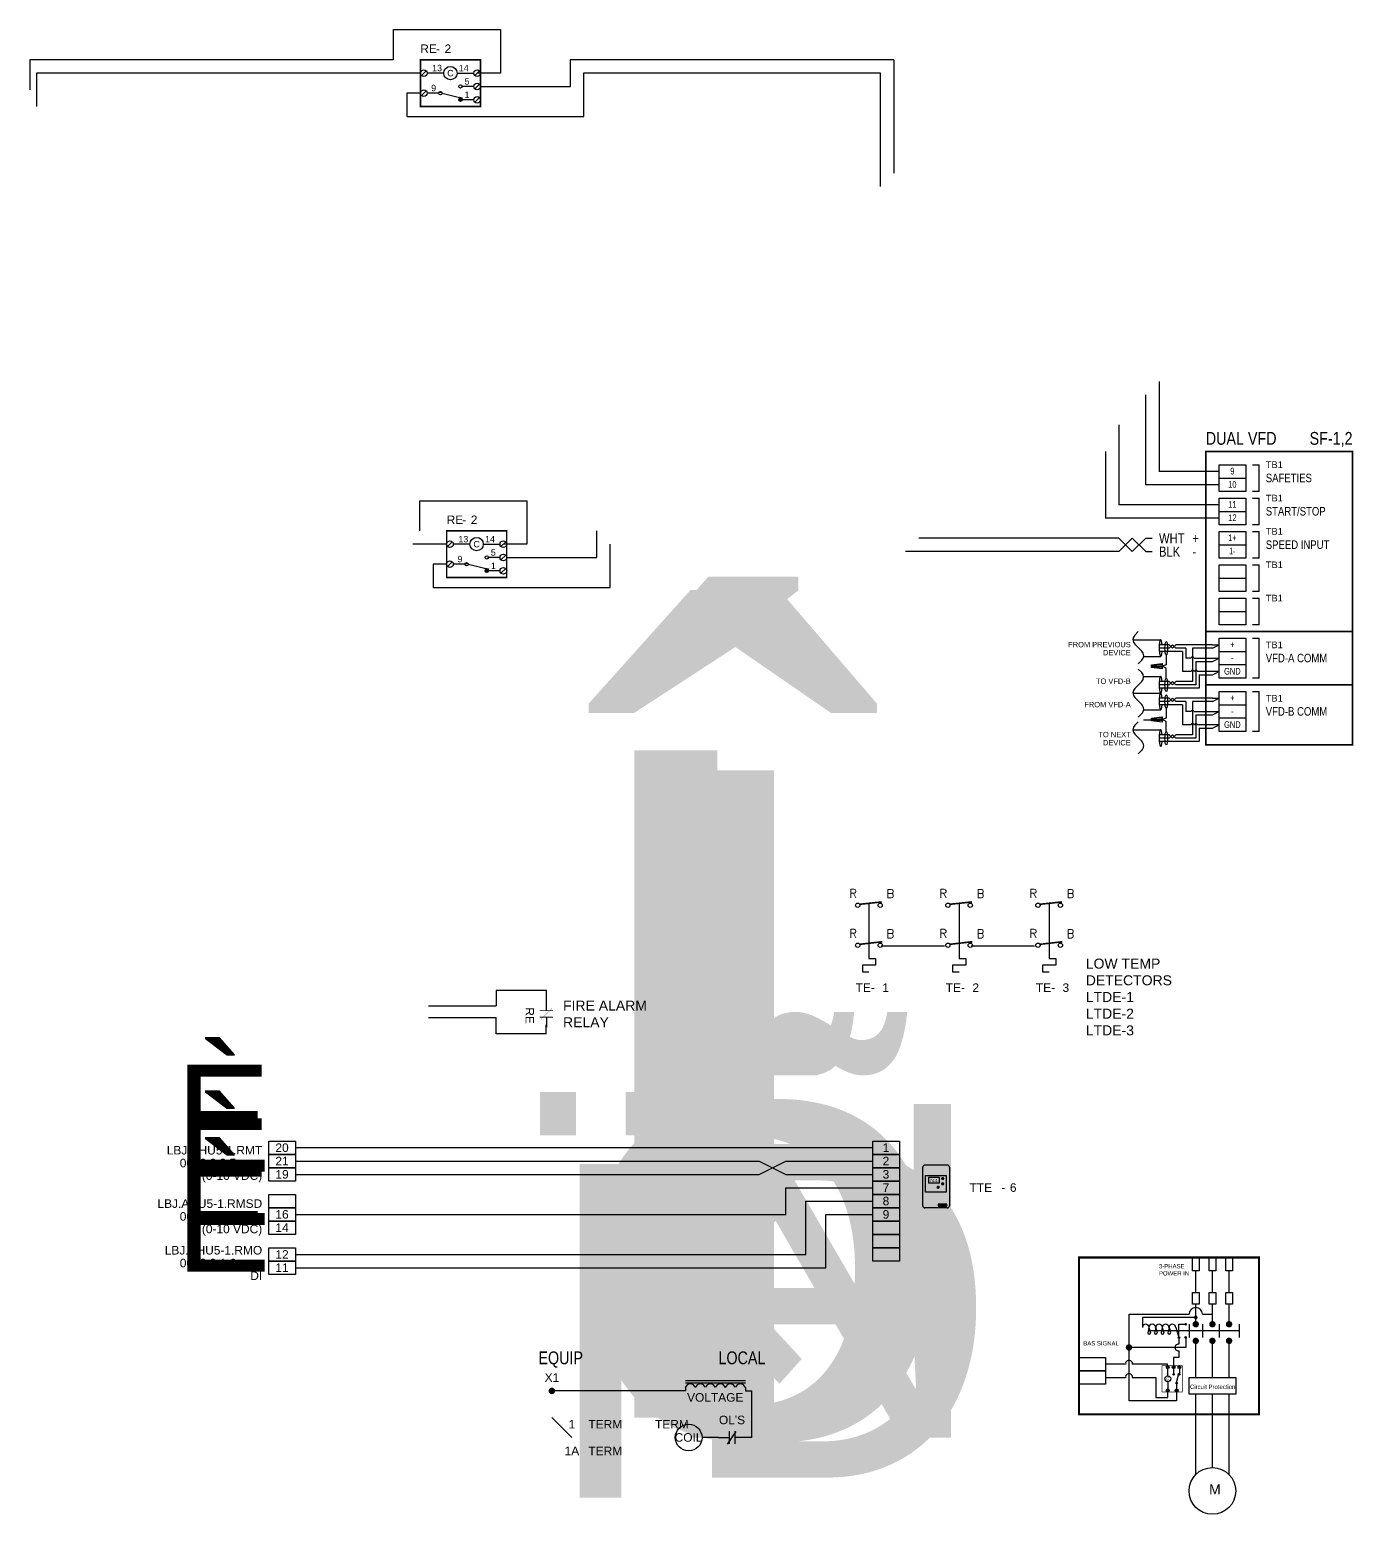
# Model space of a CAD drawing. Header units: inches. Extents: x 2 to 34.6, y 1.2 to 19.3.
# Drawn here: x 2.05 to 14.45, y 4.62 to 18.53 of the extents above; entities that cross this region are included whole.
import ezdxf
from ezdxf.enums import TextEntityAlignment as Align

# ---------------------------------------------------------------- set-up
doc = ezdxf.new("R2010")
doc.units = ezdxf.units.IN
doc.header["$LTSCALE"] = 0.25
doc.header["$MEASUREMENT"] = 0
doc.linetypes.add('DASHED', pattern=[0.75, 0.5, -0.25])
for name, color, linetype in [('DUCT', 7, 'Continuous'), ('ELECTRIC', 1, 'Continuous'), ('MECHSYS', 7, 'Continuous'), ('WIRE', 1, 'Continuous')]:
    doc.layers.add(name, color=color, linetype=linetype)
doc.styles.add('NEWTXT', font='newtxt')
doc.styles.add('SIMPLEX', font='SIMPLEX')
doc.styles.get("Standard").update_dxf_attribs({"font": 'arial.ttf'})
doc.styles.add('STARTER', font='rjstxt')

# ---------------------------------------------------------------- blocks, each defined once
blk = doc.blocks.new('_SYSPTAI')
at = {"color": 1, "linetype": 'Continuous'}
for p, q in [((-0.25, 0.375), (0, 0.375)), ((-0.25, 0.25), (-0.25, 0.375)), ((0, 0.375), (0, 0.25)), ((-0.25, 0.25), (0, 0.25)), ((0, 0.25), (-0.25, 0.25)), ((-0.25, 0.125), (-0.25, 0.25)), ((0, 0.25), (0, 0.125)), ((-0.25, 0.125), (0, 0.125)), ((0, 0.125), (-0.25, 0.125)), ((-0.25, 0), (-0.25, 0.125)), ((0, 0), (-0.25, 0)), ((0, 0.125), (0, 0))]:
    blk.add_line(p, q, dxfattribs=at)
at = {"color": 7, "linetype": 'Continuous', "style": 'NEWTXT', "flags": 8}
blk.add_attdef('%%200', (-1.125, 0.09), '', height=1, dxfattribs=at)
at = {"color": 4, "linetype": 'Continuous', "flags": 8}
blk.add_attdef('PTNAME', text='', height=0.08, dxfattribs=at).set_placement((-0.313, 0.25), align=Align.RIGHT)
at = {"color": 1, "linetype": 'Continuous'}
for tag, p in [('TERM1', (-0.126, 0.313)), ('TERM2', (-0.126, 0.188)), ('TERM3', (-0.126, 0.063))]:
    blk.add_attdef(tag, text='', height=0.08, dxfattribs=at).set_placement(p, align=Align.MIDDLE)
at = {"color": 7, "linetype": 'Continuous', "flags": 8}
for tag, p in [('T', (-1.085, 0.13)), ('CC', (-0.965, 0.13)), ('L', (-0.765, 0.13)), ('SS', (-0.655, 0.13)), ('PP', (-0.445, 0.13))]:
    blk.add_attdef(tag, p, '', height=0.08, dxfattribs=at)
blk.add_attdef('POINFUNC', text='', height=0.08, dxfattribs=at).set_placement((-0.312, 0.011), align=Align.RIGHT)
blk = doc.blocks.new('_SYSPTDI')
at = {"color": 1, "linetype": 'Continuous'}
for p, q in [((-0.25, 0.25), (0, 0.25)), ((-0.25, 0.125), (-0.25, 0.25)), ((0, 0.25), (0, 0.125)), ((-0.25, 0.125), (0, 0.125)), ((0, 0.125), (-0.25, 0.125)), ((-0.25, 0), (-0.25, 0.125)), ((0, 0), (-0.25, 0)), ((0, 0.125), (0, 0))]:
    blk.add_line(p, q, dxfattribs=at)
at = {"color": 7, "linetype": 'Continuous', "style": 'NEWTXT', "flags": 8}
blk.add_attdef('%%200', (-1.125, 0.028), '', height=1, dxfattribs=at)
at = {"color": 7, "linetype": 'Continuous', "flags": 8}
for tag, p in [('T', (-1.085, 0.068)), ('CC', (-0.965, 0.068)), ('L', (-0.765, 0.068)), ('SS', (-0.655, 0.068)), ('PP', (-0.445, 0.068))]:
    blk.add_attdef(tag, p, '', height=0.08, dxfattribs=at)
at = {"color": 4, "linetype": 'Continuous', "flags": 8}
blk.add_attdef('PTNAME', text='', height=0.08, dxfattribs=at).set_placement((-0.313, 0.188), align=Align.RIGHT)
at = {"color": 1, "linetype": 'Continuous'}
for tag, p in [('TERM1', (-0.126, 0.188)), ('TERM2', (-0.126, 0.063))]:
    blk.add_attdef(tag, text='', height=0.08, dxfattribs=at).set_placement(p, align=Align.MIDDLE)
at = {"color": 7, "linetype": 'Continuous', "flags": 8}
blk.add_attdef('POINFUNC', text='', height=0.08, dxfattribs=at).set_placement((-0.312, -0.051), align=Align.RIGHT)
blk = doc.blocks.new('PWR_TERM')
at = {"color": 1, "linetype": 'Continuous'}
for p, q in [((-0.25, 0.063), (0, 0.063)), ((-0.25, -0.062), (-0.25, 0.063)), ((0, 0.063), (0, -0.062)), ((0, -0.062), (-0.25, -0.062))]:
    blk.add_line(p, q, dxfattribs=at)
blk.add_attdef('TERM1', text='', height=0.08, dxfattribs=at).set_placement((-0.126, 0.001), align=Align.MIDDLE)
blk = doc.blocks.new('Base')
at = {"layer": 'MECHSYS'}
for p, q in [((0, 0.02), (0, 0.38)), ((0.23, 0.4), (0.02, 0.4)), ((0.25, 0.38), (0.25, 0.02)), ((0.23, 0), (0.02, 0))]:
    blk.add_line(p, q, dxfattribs=at)
for points in [[(0.027, 0.304), (0.219, 0.304), (0.219, 0.148), (0.027, 0.148)], [(0.056, 0.289), (0.154, 0.289), (0.154, 0.231), (0.056, 0.231)]]:
    blk.add_lwpolyline(points, close=True, dxfattribs=at)
at = {"layer": 'MECHSYS', "const_width": 0.015}
for points in [[(0.179, 0.275, 1), (0.194, 0.275, 1)], [(0.136, 0.193, 1), (0.151, 0.193, 1)], [(0.179, 0.225, 1), (0.194, 0.225, 1)]]:
    blk.add_lwpolyline(points, format="xyb", close=True, dxfattribs=at)
at = {"layer": 'MECHSYS'}
for centre, start, end in [((0.02, 0.38), 90, 180), ((0.23, 0.38), 0, 90), ((0.02, 0.02), 180, 270), ((0.23, 0.02), 270, 360)]:
    blk.add_arc(centre, 0.02, start, end, dxfattribs=at)
blk.add_text('74.4', height=0.0264, dxfattribs=at).set_placement((0.065, 0.243))
blk = doc.blocks.new('QFA_Room_Sensor_Full_Siemens')
at = {"layer": 'MECHSYS'}
h = blk.add_hatch(color=134, dxfattribs=at)
h.paths.add_polyline_path([(0.225, 0.017), (0.225, 0.036), (0.143, 0.036), (0.143, 0.017)])
h.paths.add_polyline_path([(0.189, 0.022), (0.197, 0.022), (0.197, 0.024), (0.192, 0.024), (0.192, 0.026), (0.196, 0.026), (0.196, 0.028), (0.192, 0.028), (0.192, 0.03), (0.197, 0.03), (0.197, 0.032), (0.189, 0.032)], flags=16)
h.paths.add_polyline_path([(0.164, 0.022), (0.172, 0.022), (0.172, 0.024), (0.167, 0.024), (0.167, 0.026), (0.171, 0.026), (0.171, 0.028), (0.167, 0.028), (0.167, 0.03), (0.172, 0.03), (0.172, 0.032), (0.164, 0.032)], flags=16)
h.paths.add_polyline_path([(0.205, 0.022), (0.201, 0.028), (0.201, 0.022), (0.199, 0.022), (0.199, 0.032), (0.202, 0.032), (0.206, 0.025), (0.206, 0.032), (0.208, 0.032), (0.208, 0.022)], flags=16)
h.paths.add_polyline_path([(0.184, 0.022), (0.184, 0.029), (0.18, 0.021), (0.179, 0.021), (0.176, 0.029), (0.176, 0.022), (0.174, 0.022), (0.174, 0.032), (0.177, 0.032), (0.18, 0.026), (0.183, 0.032), (0.187, 0.032), (0.187, 0.022)], flags=16)
h.paths.add_polyline_path([(0.158, 0.022), (0.161, 0.022), (0.161, 0.032), (0.158, 0.032)], flags=16)
h.paths.add_polyline_path([(0.215, 0.03), (0.214, 0.03), (0.213, 0.03), (0.213, 0.03), (0.213, 0.03), (0.213, 0.029), (0.214, 0.029), (0.216, 0.028), (0.216, 0.027), (0.217, 0.027), (0.217, 0.026), (0.218, 0.026), (0.218, 0.025), (0.218, 0.024), (0.217, 0.023), (0.217, 0.022), (0.216, 0.022), (0.215, 0.022), (0.214, 0.021), (0.213, 0.021), (0.212, 0.021), (0.212, 0.021), (0.211, 0.022), (0.21, 0.022), (0.21, 0.024), (0.211, 0.024), (0.212, 0.023), (0.213, 0.023), (0.213, 0.023), (0.214, 0.023), (0.214, 0.024), (0.215, 0.024), (0.214, 0.025), (0.214, 0.025), (0.212, 0.026), (0.211, 0.027), (0.21, 0.027), (0.21, 0.027), (0.21, 0.028), (0.21, 0.029), (0.21, 0.03), (0.21, 0.031), (0.211, 0.031), (0.212, 0.032), (0.212, 0.032), (0.214, 0.032), (0.214, 0.032), (0.215, 0.032), (0.215, 0.032), (0.216, 0.032), (0.217, 0.032), (0.217, 0.03), (0.216, 0.03)], flags=16)
h.paths.add_polyline_path([(0.154, 0.032), (0.155, 0.032), (0.156, 0.032), (0.156, 0.03), (0.155, 0.03), (0.154, 0.03), (0.153, 0.03), (0.152, 0.03), (0.152, 0.03), (0.151, 0.03), (0.152, 0.029), (0.153, 0.029), (0.154, 0.028), (0.155, 0.027), (0.156, 0.026), (0.157, 0.026), (0.157, 0.025), (0.157, 0.025), (0.157, 0.024), (0.156, 0.023), (0.156, 0.022), (0.155, 0.022), (0.154, 0.022), (0.153, 0.021), (0.152, 0.021), (0.151, 0.021), (0.15, 0.021), (0.15, 0.022), (0.149, 0.022), (0.149, 0.024), (0.15, 0.024), (0.151, 0.023), (0.152, 0.023), (0.152, 0.023), (0.153, 0.023), (0.154, 0.024), (0.154, 0.024), (0.153, 0.025), (0.153, 0.025), (0.151, 0.026), (0.15, 0.027), (0.149, 0.027), (0.149, 0.027), (0.149, 0.028), (0.149, 0.029), (0.149, 0.03), (0.149, 0.031), (0.15, 0.031), (0.15, 0.032), (0.151, 0.032), (0.152, 0.032), (0.153, 0.032), (0.154, 0.032)], flags=16)
at = {"color": 134}
for p, q in [((0.161, 0.032), (0.161, 0.032)), ((0.197, 0.024), (0.197, 0.024)), ((0.206, 0.025), (0.206, 0.025))]:
    blk.add_line(p, q, dxfattribs=at)
for points in [[(0.154, 0.032), (0.155, 0.032), (0.156, 0.032), (0.156, 0.03), (0.155, 0.03), (0.154, 0.03), (0.153, 0.03), (0.152, 0.03), (0.152, 0.03), (0.151, 0.03), (0.152, 0.029), (0.153, 0.029), (0.154, 0.028), (0.155, 0.027), (0.156, 0.026), (0.157, 0.026), (0.157, 0.025), (0.157, 0.025), (0.157, 0.024), (0.156, 0.023), (0.156, 0.022), (0.155, 0.022), (0.154, 0.022), (0.153, 0.021), (0.152, 0.021), (0.151, 0.021), (0.15, 0.021), (0.15, 0.022), (0.149, 0.022), (0.149, 0.024), (0.15, 0.024), (0.151, 0.023), (0.152, 0.023), (0.152, 0.023), (0.153, 0.023), (0.154, 0.024), (0.154, 0.024), (0.153, 0.025), (0.153, 0.025), (0.151, 0.026), (0.15, 0.027), (0.149, 0.027), (0.149, 0.027), (0.149, 0.028), (0.149, 0.029), (0.149, 0.03), (0.149, 0.031), (0.15, 0.031), (0.15, 0.032), (0.151, 0.032), (0.152, 0.032), (0.153, 0.032), (0.154, 0.032)], [(0.158, 0.022), (0.161, 0.022), (0.161, 0.032), (0.158, 0.032)], [(0.184, 0.022), (0.184, 0.029), (0.18, 0.021), (0.179, 0.021), (0.176, 0.029), (0.176, 0.022), (0.174, 0.022), (0.174, 0.032), (0.177, 0.032), (0.18, 0.026), (0.18, 0.026), (0.183, 0.032), (0.187, 0.032), (0.187, 0.022)], [(0.205, 0.022), (0.201, 0.028), (0.201, 0.022), (0.199, 0.022), (0.199, 0.032), (0.202, 0.032), (0.206, 0.025), (0.206, 0.032), (0.208, 0.032), (0.208, 0.022)], [(0.215, 0.03), (0.214, 0.03), (0.213, 0.03), (0.213, 0.03), (0.213, 0.03), (0.213, 0.029), (0.214, 0.029), (0.216, 0.028), (0.216, 0.027), (0.217, 0.027), (0.217, 0.026), (0.218, 0.026), (0.218, 0.025), (0.218, 0.024), (0.217, 0.023), (0.217, 0.022), (0.216, 0.022), (0.215, 0.022), (0.214, 0.021), (0.213, 0.021), (0.212, 0.021), (0.212, 0.021), (0.211, 0.022), (0.21, 0.022), (0.21, 0.024), (0.211, 0.024), (0.212, 0.023), (0.213, 0.023), (0.213, 0.023), (0.213, 0.023), (0.214, 0.023), (0.214, 0.024), (0.215, 0.024), (0.214, 0.025), (0.214, 0.025), (0.212, 0.026), (0.211, 0.027), (0.21, 0.027), (0.21, 0.027), (0.21, 0.028), (0.21, 0.029), (0.21, 0.03), (0.21, 0.031), (0.211, 0.031), (0.212, 0.032), (0.212, 0.032), (0.214, 0.032), (0.214, 0.032), (0.215, 0.032), (0.215, 0.032), (0.216, 0.032), (0.217, 0.032), (0.217, 0.03), (0.216, 0.03)]]:
    blk.add_lwpolyline(points, close=True, dxfattribs=at)
at = {"layer": 'MECHSYS', "color": 134, "flags": 128}
for points in [[(0.225, 0.017), (0.225, 0.036), (0.143, 0.036), (0.143, 0.017)], [(0.164, 0.022), (0.172, 0.022), (0.172, 0.024), (0.167, 0.024), (0.167, 0.026), (0.171, 0.026), (0.171, 0.028), (0.167, 0.028), (0.167, 0.03), (0.172, 0.03), (0.172, 0.032), (0.164, 0.032)], [(0.189, 0.022), (0.197, 0.022), (0.197, 0.024), (0.192, 0.024), (0.192, 0.026), (0.196, 0.026), (0.196, 0.028), (0.192, 0.028), (0.192, 0.03), (0.197, 0.03), (0.197, 0.032), (0.189, 0.032)]]:
    blk.add_lwpolyline(points, close=True, dxfattribs=at)
at = {"layer": 'MECHSYS'}
blk.add_blockref('Base', (0, 0), dxfattribs=at)
at = {"flags": 8}
blk.add_attdef('R', (0.358, 0.15), '', height=0.08, dxfattribs=at)
at = {"color": 1, "flags": 8}
for tag, p in [('CS', (0.438, 0.15)), ('-', (0.736, 0.15))]:
    blk.add_attdef(tag, p, '', height=0.08, dxfattribs=at)
at = {"color": 1}
blk.add_attdef('NNN', (0.816, 0.15), '', height=0.08, dxfattribs=at)
at = {"color": 6, "flags": 8}
blk.add_attdef('QTY', (1.056, 0.15), '', height=0.08, dxfattribs=at)
blk = doc.blocks.new('SCREW')
blk.add_line((-0.022, -0.022), (0.022, 0.022))
blk.add_circle((0, 0), 0.0312)
blk = doc.blocks.new('_EREGP1P')
at = {"color": 1}
for p, q in [((-0.062, 0), (-0.219, 0)), ((0.062, 0), (0.219, 0)), ((0.219, -0.125), (0.109, -0.125)), ((-0.109, -0.188), (-0.219, -0.188)), ((-0.078, -0.188), (0.11, -0.234)), ((0.084, -0.225), (0.082, -0.231)), ((0.082, -0.231), (0.109, -0.237)), ((0.084, -0.225), (0.111, -0.232)), ((0.111, -0.232), (0.109, -0.237)), ((0.219, -0.25), (0.109, -0.25))]:
    blk.add_line(p, q, dxfattribs=at)
at = {"const_width": 0.015}
blk.add_lwpolyline([(-0.281, 0.125), (-0.281, -0.312), (0.281, -0.312), (0.281, 0.125)], close=True, dxfattribs=at)
at = {"color": 1, "const_width": 0.0156}
blk.add_lwpolyline([(-0.086, -0.188, 1), (-0.102, -0.188, 1)], format="xyb", dxfattribs=at)
blk.add_lwpolyline([(0.086, -0.25, 1), (0.102, -0.25, 1)], format="xyb", close=True, dxfattribs=at)
at = {"color": 1}
for centre, radius in [((0, 0), 0.0625), ((0.094, -0.125), 0.0156), ((-0.094, -0.188), 0.0156), ((0.094, -0.25), 0.0156)]:
    blk.add_circle(centre, radius, dxfattribs=at)
for p in [(-0.25, 0), (0.25, 0), (0.25, -0.125), (-0.25, -0.188), (0.25, -0.25)]:
    blk.add_blockref('SCREW', p, dxfattribs=at)
for tag, p, height, flags in [('C1', (-0.44, 0.409), 0.001, 9), ('R', (-0.361, 0.188), 0.08, 8), ('C2', (0.345, 0.174), 0.001, 9)]:
    blk.add_attdef(tag, p, '', height=height, dxfattribs=dict(flags=flags))
at = {"color": 1, "flags": 8}
for tag, p in [('CS', (-0.281, 0.188)), ('-', (-0.135, 0.187))]:
    blk.add_attdef(tag, p, '', height=0.08, dxfattribs=at)
at = {"color": 1}
blk.add_attdef('NNN', (-0.055, 0.188), '', height=0.08, dxfattribs=at)
at = {"color": 6, "flags": 8}
blk.add_attdef('QTY', (0.138, 0.187), '', height=0.08, dxfattribs=at)
at = {"flags": 8}
for tag, p in [('COIL-L', (-0.125, 0.047)), ('COIL', (0, 0)), ('COIL-R', (0.125, 0.047)), ('TAG', (-0.156, -0.141)), ('TAG', (0.156, -0.078)), ('TAG', (0.156, -0.203))]:
    blk.add_attdef(tag, text='', height=0.06, dxfattribs=at).set_placement(p, align=Align.MIDDLE)
at = {"layer": 'MECHSYS', "flags": 9}
blk.add_attdef('PARTNO', (-0.291, 0.302), '', height=0.08, dxfattribs=at)
blk = doc.blocks.new('RELAYNC')
at = {"layer": 'WIRE'}
for p, q in [((-0.125, 0), (-0.025, 0)), ((-0.042, -0.062), (0.038, 0.058)), ((-0.025, -0.06), (-0.025, 0.06)), ((0.025, 0.06), (0.025, -0.06)), ((0.125, 0), (0.025, 0))]:
    blk.add_line(p, q, dxfattribs=at)
blk = doc.blocks.new('_ECRE1')
at = {"color": 1}
for p, q in [((-0.031, 0), (-0.125, 0)), ((0.031, 0), (0.125, 0))]:
    blk.add_line(p, q, dxfattribs=at)
for points, const_width in [([(-0.052, 0.052), (0.052, -0.052)], 0.003), ([(-0.031, 0.062), (-0.031, -0.062)], 0.008), ([(0.031, 0.062), (0.031, -0.062)], 0.008)]:
    blk.add_lwpolyline(points, dxfattribs=dict(const_width=const_width))
for tag, p in [('LTAG', (-0.12, 0.029)), ('RTAG', (0.07, 0.029))]:
    blk.add_attdef(tag, p, '', height=0.08, dxfattribs=at)
blk.add_attdef('CS', (-0.137, -0.195), '', height=0.08)
blk.add_attdef('1', text='', height=0.08, dxfattribs=at).set_placement((0.144, -0.154), align=Align.MIDDLE)
at = {"color": 1, "flags": 8}
blk.add_attdef('-', (0.035, -0.188), '', height=0.08, dxfattribs=at)
blk = doc.blocks.new('_LINSQB')
for p, q in [((0, 0.125), (-0.027, 0.098)), ((-0.027, 0.027), (0.027, -0.027)), ((0.027, -0.098), (0, -0.125))]:
    blk.add_line(p, q)
for centre, start, end in [((0.008, 0.063), 135, 225), ((-0.008, -0.063), 315, 45)]:
    blk.add_arc(centre, 0.05, start, end)
blk = doc.blocks.new('_EMWRNUT')
for p, q in [((-0.05, 0), (-0.025, 0.2)), ((0.05, 0), (-0.05, 0)), ((-0.025, 0.2), (0.025, 0.2)), ((-0.025, 0), (-0.0125, 0.2)), ((0, 0.2), (0, 0)), ((0.025, 0), (0.0125, 0.2)), ((0.025, 0.2), (0.05, 0))]:
    blk.add_line(p, q)
blk = doc.blocks.new('DUALVFD')
at = {"color": 1, "linetype": 'Continuous'}
for p, q in [((0.125, 2.5), (0.125, 2.625)), ((0.125, 2.625), (0.375, 2.625)), ((0.375, 2.625), (0.375, 2.5)), ((0.125, 2.5), (0.375, 2.5)), ((0.125, 2.375), (0.125, 2.5)), ((0.375, 2.375), (0.125, 2.375)), ((0.375, 2.5), (0.375, 2.375)), ((0.125, 2.312), (0.375, 2.312)), ((0.125, 2.187), (0.125, 2.312)), ((0.375, 2.312), (0.375, 2.187)), ((0.125, 2.062), (0.125, 2.187)), ((0.125, 2.187), (0.375, 2.187)), ((0.375, 2.187), (0.375, 2.062)), ((0.375, 2.062), (0.125, 2.062)), ((0.125, 2), (0.375, 2)), ((0.125, 1.875), (0.125, 2)), ((0.375, 2), (0.375, 1.875)), ((0.125, 1.75), (0.125, 1.875)), ((0.125, 1.875), (0.375, 1.875)), ((0.375, 1.875), (0.375, 1.75)), ((0.375, 1.75), (0.125, 1.75)), ((0.125, 1.687), (0.375, 1.687)), ((0.125, 1.562), (0.125, 1.687)), ((0.375, 1.687), (0.375, 1.562)), ((0.125, 1.437), (0.125, 1.562)), ((0.125, 1.562), (0.375, 1.562)), ((0.375, 1.562), (0.375, 1.437)), ((0.375, 1.437), (0.125, 1.437)), ((0.125, 1.375), (0.375, 1.375)), ((0.125, 1.25), (0.125, 1.375)), ((0.375, 1.375), (0.375, 1.25)), ((0.125, 1.125), (0.125, 1.25)), ((0.125, 1.25), (0.375, 1.25)), ((0.375, 1.125), (0.125, 1.125)), ((0.375, 1.25), (0.375, 1.125)), ((0.125, 1), (0.375, 1)), ((0.125, 0.875), (0.125, 1)), ((0.375, 1), (0.375, 0.875)), ((0.125, 0.75), (0.125, 0.875)), ((0.125, 0.875), (0.375, 0.875)), ((0.375, 0.875), (0.375, 0.75)), ((0.375, 0.75), (0.125, 0.75)), ((0.125, 0.625), (0.125, 0.75)), ((0.375, 0.75), (0.375, 0.625)), ((0.375, 0.625), (0.125, 0.625)), ((0.125, 0.5), (0.375, 0.5)), ((0.125, 0.375), (0.125, 0.5)), ((0.375, 0.5), (0.375, 0.375)), ((0.125, 0.25), (0.125, 0.375)), ((0.125, 0.375), (0.375, 0.375)), ((0.375, 0.375), (0.375, 0.25)), ((0.375, 0.25), (0.125, 0.25)), ((0.125, 0.125), (0.125, 0.25)), ((0.375, 0.25), (0.375, 0.125)), ((0.375, 0.125), (0.125, 0.125))]:
    blk.add_line(p, q, dxfattribs=at)
at = {"color": 7, "linetype": 'Continuous'}
for p, q in [((0.438, 2.625), (0.5, 2.625)), ((0.5, 2.375), (0.5, 2.625)), ((0.5, 2.375), (0.438, 2.375)), ((0.438, 2.312), (0.5, 2.312)), ((0.5, 2.062), (0.5, 2.312)), ((0.5, 2.062), (0.438, 2.062)), ((0.438, 2), (0.5, 2)), ((0.5, 1.75), (0.5, 2)), ((0.5, 1.75), (0.438, 1.75)), ((0.438, 1.687), (0.5, 1.687)), ((0.5, 1.437), (0.5, 1.687)), ((0.5, 1.437), (0.438, 1.437)), ((0.438, 1.375), (0.5, 1.375)), ((0.5, 1.125), (0.5, 1.375)), ((0.5, 1.125), (0.438, 1.125)), ((0.438, 1), (0.5, 1)), ((0.5, 0.625), (0.5, 1)), ((0.5, 0.625), (0.438, 0.625)), ((0.438, 0.5), (0.5, 0.5)), ((0.5, 0.125), (0.5, 0.5)), ((0.5, 0.125), (0.438, 0.125))]:
    blk.add_line(p, q, dxfattribs=at)
at = {"color": 7, "linetype": 'Continuous', "const_width": 0.015}
blk.add_lwpolyline([(0, 0), (0, 2.75), (1.375, 2.75), (1.375, 0)], close=True, dxfattribs=at)
at = {"color": 7, "linetype": 'DASHED', "width": 0.8, "flags": 8}
blk.add_attdef('EQUIP', (0, 2.812), '', height=0.12, dxfattribs=at)
blk.add_attdef('LOCAL', text='', height=0.12, dxfattribs=at).set_placement((1.375, 2.812), align=Align.RIGHT)
at = {"color": 1, "linetype": 'DASHED', "width": 0.8, "flags": 8}
for p in [(0.25, 2.534), (0.25, 2.409), (0.25, 2.222), (0.25, 2.097), (0.25, 1.909), (0.25, 1.784), (0.25, 1.597), (0.25, 1.472), (0.25, 1.284), (0.25, 1.159), (0.25, 0.909), (0.25, 0.784), (0.25, 0.659), (0.25, 0.409), (0.25, 0.284), (0.25, 0.159)]:
    blk.add_attdef('TAG', text='', height=0.0625, dxfattribs=at).set_placement(p, align=Align.CENTER)
at = {"color": 7, "linetype": 'Continuous', "width": 0.8, "flags": 8}
for p in [(0.562, 2.461), (0.562, 2.149), (0.562, 1.836), (0.562, 1.524), (0.562, 1.211), (0.562, 0.774), (0.562, 0.274)]:
    blk.add_attdef('TERMD', p, '', height=0.08, dxfattribs=at)
blk = doc.blocks.new('_ETE11')
for p, q in [((0, 0.018), (0, -0.375)), ((0, -0.375), (0, -0.5)), ((0, -0.5), (0.062, -0.5)), ((0.062, -0.5), (0.062, -0.562)), ((0.062, -0.562), (-0.062, -0.562)), ((-0.062, -0.562), (-0.062, -0.625)), ((-0.062, -0.625), (0, -0.625))]:
    blk.add_line(p, q)
at = {"const_width": 0.015}
for points in [[(-0.087, 0.009), (0.12, 0.031)], [(-0.087, -0.366), (0.124, -0.342)]]:
    blk.add_lwpolyline(points, dxfattribs=at)
for centre in [(-0.105, 0), (0.105, 0), (-0.105, -0.375), (0.105, -0.375)]:
    blk.add_circle(centre, 0.02)
at = {"style": 'SIMPLEX'}
for s, p in [('R', (-0.148, 0.07)), ('B', (0.2, 0.068)), ('R', (-0.148, -0.305)), ('B', (0.2, -0.307))]:
    blk.add_text(s, height=0.08, dxfattribs=at).set_placement(p, align=Align.CENTER)
blk.add_text('TE-', height=0.08).set_placement((-0.125, -0.812))
at = {"color": 1}
blk.add_attdef('1', (0.125, -0.812), '', height=0.08, dxfattribs=at)

msp = doc.modelspace()

# ---------------------------------------------------------------- linework, layer by layer
at = {"color": 1}
for p, q in [((10.14, 18.252), (10.14, 17.19)), ((10.015, 17.065), (10.015, 18.127)), ((12.625, 15.239), (12.625, 14.395)), ((12.5, 14.27), (12.5, 15.114)), ((12.25, 14.833), (12.25, 14.083)), ((13.188, 14.395), (12.625, 14.395)), ((13.188, 14.27), (12.5, 14.27)), ((13.188, 14.083), (12.25, 14.083)), ((13.188, 13.958), (12.125, 13.958)), ((12.25, 13.77), (10.375, 13.77)), ((12.25, 13.77), (12.375, 13.645)), ((12.375, 13.77), (12.25, 13.645)), ((12.5, 13.645), (12.375, 13.77)), ((12.375, 13.645), (12.5, 13.77)), ((12.5, 13.77), (12.562, 13.77)), ((12.25, 13.645), (10.25, 13.645)), ((12.5, 13.645), (12.562, 13.645)), ((12.969, 6.406), (12.969, 6.594)), ((13.125, 6.406), (13.125, 6.594)), ((13.281, 6.406), (13.281, 6.594)), ((8.75, 5.875), (8.188, 5.875)), ((8.75, 5.855), (8.188, 5.855)), ((8.188, 5.781), (6.938, 5.781)), ((8.188, 5.812), (8.188, 5.781)), ((8.75, 5.812), (8.75, 5.781)), ((8.75, 5.781), (8.812, 5.781)), ((8.812, 5.344), (8.812, 5.781)), ((7.125, 5.344), (6.938, 5.531)), ((8.5, 5.344), (8.344, 5.344)), ((8.812, 5.344), (8.75, 5.344))]:
    msp.add_line(p, q, dxfattribs=at)
for p, q in [((12.431, 12.544), (12.464, 12.511)), ((12.464, 12.426), (12.431, 12.394)), ((12.969, 5.906), (12.969, 6.25)), ((13.125, 5.906), (13.125, 6.25)), ((13.281, 5.906), (13.281, 6.25)), ((12.969, 5), (12.969, 5.75)), ((13.125, 5.062), (13.125, 5.75)), ((13.281, 5), (13.281, 5.75))]:
    msp.add_line(p, q)
at = {"linetype": 'Continuous', "lineweight": 30}
for p, q in [((12.906, 6.406), (12.906, 6.281)), ((13.031, 6.406), (13.031, 6.281)), ((13.188, 6.406), (13.188, 6.281)), ((13.375, 6.406), (13.375, 6.281))]:
    msp.add_line(p, q, dxfattribs=at)
at = {"color": 0}
msp.add_line((13.375, 6.344), (12.531, 6.344), dxfattribs=at)
at = {"color": 7, "linetype": 'Continuous', "lineweight": 15, "ltscale": 6, "const_width": 0.02}
msp.add_lwpolyline([(11.875, 7.031), (13.562, 7.031), (13.562, 5.562), (11.875, 5.562)], close=True, dxfattribs=at)
at = {"color": 1}
for points in [[(13, 6.906), (12.938, 6.906), (12.938, 7.031), (13, 7.031)], [(13.156, 6.906), (13.094, 6.906), (13.094, 7.031), (13.156, 7.031)], [(13.312, 6.906), (13.25, 6.906), (13.25, 7.031), (13.312, 7.031)]]:
    msp.add_lwpolyline(points, close=True, dxfattribs=at)
at = {"color": 0}
for points in [[(13, 6.594), (12.938, 6.594), (12.938, 6.703), (13, 6.703)], [(13.156, 6.594), (13.094, 6.594), (13.094, 6.703), (13.156, 6.703)], [(13.312, 6.594), (13.25, 6.594), (13.25, 6.703), (13.312, 6.703)]]:
    msp.add_lwpolyline(points, close=True, dxfattribs=at)
at = {"const_width": 0.03}
for points in [[(12.954, 6.406, 1), (12.984, 6.406, 1)], [(13.11, 6.406, 1), (13.14, 6.406, 1)], [(13.266, 6.406, 1), (13.296, 6.406, 1)], [(12.954, 6.25, 1), (12.984, 6.25, 1)], [(13.11, 6.25, 1), (13.14, 6.25, 1)], [(13.266, 6.25, 1), (13.296, 6.25, 1)]]:
    msp.add_lwpolyline(points, format="xyb", close=True, dxfattribs=at)
at = {"color": 1, "const_width": 0.03}
for points in [[(12.329, 6.188, 1), (12.359, 6.188, 1)], [(6.922, 5.781, 1), (6.953, 5.781, 1)]]:
    msp.add_lwpolyline(points, format="xyb", close=True, dxfattribs=at)
msp.add_lwpolyline([(13.344, 5.75), (12.906, 5.75), (12.906, 5.906), (13.344, 5.906)], close=True)
at = {"color": 1}
for centre, radius in [((12.875, 6.406), 0.00799), ((12.812, 6.281), 0.00799), ((12.875, 6.282), 0.00799), ((8.219, 5.344), 0.125)]:
    msp.add_circle(centre, radius, dxfattribs=at)
at = {"color": 1, "lineweight": 50}
msp.add_circle((12.969, 6.469), 0.00799, dxfattribs=at)
msp.add_circle((13.125, 4.844), 0.219)
msp.add_arc((12.421, 12.469), 0.06, 315, 45)
at = {"color": 1}
for centre, radius, start, end in [((12.5, 6.375), 0.0312, 0, 180), ((12.562, 6.375), 0.0312, 0, 180), ((12.625, 6.375), 0.0312, 0, 180), ((12.687, 6.375), 0.0312, 0, 180), ((12.75, 6.375), 0.0312, 0, 180), ((12.532, 6.325), 0.013, 185.8304, 1.7767), ((12.595, 6.326), 0.013, 185.8304, 1.7767), ((12.657, 6.325), 0.013, 185.8304, 1.7767), ((12.72, 6.326), 0.013, 185.8304, 1.7767), ((8.234, 5.797), 0.0494, 18.4349, 161.5651), ((8.328, 5.797), 0.0494, 18.4349, 161.5651), ((8.422, 5.797), 0.0494, 18.4349, 161.5651), ((8.516, 5.797), 0.0494, 18.4349, 161.5651), ((8.609, 5.797), 0.0494, 18.4349, 161.5651), ((8.703, 5.797), 0.0494, 18.4349, 161.5651)]:
    msp.add_arc(centre, radius, start, end, dxfattribs=at)
at = {"color": 4}
for centre in [(12.693, 12.739), (12.693, 12.395), (12.693, 12.239), (12.693, 11.895)]:
    msp.add_ellipse(centre, major_axis=(0, -0.0625), ratio=0.204334, dxfattribs=at)
at = {"layer": 'DUCT', "const_width": 0.015}
for points in [[(13.063, 12.895), (14.438, 12.895)], [(13.063, 12.395), (14.438, 12.395)]]:
    msp.add_lwpolyline(points, dxfattribs=at)
at = {"layer": 'ELECTRIC'}
for p, q in [((5.455, 18.252), (5.455, 18.534)), ((5.455, 18.534), (6.455, 18.534)), ((6.455, 18.534), (6.455, 18.127)), ((5.452, 18.252), (2.046, 18.252)), ((2.046, 18.252), (2.046, 17.971)), ((10.14, 18.252), (7.109, 18.252)), ((7.112, 18.002), (7.112, 18.252)), ((5.39, 18.127), (2.109, 18.127)), ((2.109, 18.127), (2.109, 17.815)), ((5.702, 18.127), (5.39, 18.127)), ((6.455, 18.127), (6.237, 18.127)), ((10.015, 18.127), (7.234, 18.127)), ((7.237, 17.721), (7.237, 18.127)), ((6.268, 18.002), (7.112, 18.002)), ((5.705, 17.94), (5.58, 17.94)), ((5.58, 17.94), (5.58, 17.721)), ((5.58, 17.721), (7.237, 17.721)), ((12.125, 14.583), (12.125, 13.958)), ((5.702, 13.839), (5.702, 14.121)), ((5.702, 14.121), (6.702, 14.121)), ((6.702, 14.121), (6.702, 13.714)), ((7.358, 13.589), (7.358, 13.839)), ((5.948, 13.714), (5.636, 13.714)), ((6.702, 13.714), (6.483, 13.714)), ((7.483, 13.308), (7.483, 13.714)), ((5.952, 13.527), (5.827, 13.527)), ((5.827, 13.527), (5.827, 13.308)), ((6.514, 13.589), (7.358, 13.589)), ((5.827, 13.308), (7.483, 13.308)), ((12.719, 12.739), (12.625, 12.739)), ((12.719, 12.77), (12.626, 12.77)), ((12.844, 12.708), (12.626, 12.708)), ((12.719, 12.739), (12.75, 12.77)), ((12.719, 12.77), (12.75, 12.739)), ((12.75, 12.77), (12.781, 12.739)), ((12.75, 12.739), (12.781, 12.77)), ((13.125, 12.77), (12.781, 12.77)), ((12.875, 12.739), (12.781, 12.739)), ((12.844, 12.708), (12.844, 12.52)), ((12.875, 12.739), (12.875, 12.645)), ((12.938, 12.739), (12.938, 12.427)), ((12.925, 12.52), (12.844, 12.52)), ((12.925, 12.645), (12.875, 12.645)), ((12.956, 12.52), (12.95, 12.52)), ((12.969, 12.614), (12.969, 12.395)), ((13.188, 12.52), (12.981, 12.52)), ((12.719, 12.395), (12.625, 12.395)), ((12.719, 12.427), (12.626, 12.427)), ((12.719, 12.395), (12.75, 12.427)), ((12.719, 12.427), (12.75, 12.395)), ((12.75, 12.427), (12.781, 12.395)), ((12.75, 12.395), (12.781, 12.427)), ((12.938, 12.427), (12.781, 12.427)), ((12.969, 12.395), (12.781, 12.395)), ((13, 12.489), (13, 12.364)), ((13, 12.364), (12.626, 12.364)), ((12.719, 12.27), (12.626, 12.27)), ((12.719, 12.239), (12.75, 12.27)), ((12.719, 12.27), (12.75, 12.239)), ((12.75, 12.27), (12.781, 12.239)), ((12.75, 12.239), (12.781, 12.27)), ((13.125, 12.27), (12.781, 12.27)), ((12.719, 12.239), (12.625, 12.239)), ((12.844, 12.208), (12.626, 12.208)), ((12.875, 12.239), (12.781, 12.239)), ((12.844, 12.208), (12.844, 12.02)), ((12.875, 12.239), (12.875, 12.145)), ((12.925, 12.145), (12.875, 12.145)), ((12.938, 12.239), (12.938, 11.927)), ((12.969, 12.114), (12.969, 11.895)), ((12.925, 12.02), (12.844, 12.02)), ((12.956, 12.02), (12.95, 12.02)), ((13.188, 12.02), (12.981, 12.02)), ((13, 11.989), (13, 11.864)), ((12.719, 11.895), (12.625, 11.895)), ((12.719, 11.927), (12.626, 11.927)), ((13, 11.864), (12.626, 11.864)), ((12.719, 11.895), (12.75, 11.927)), ((12.719, 11.927), (12.75, 11.895)), ((12.75, 11.927), (12.781, 11.895)), ((12.75, 11.895), (12.781, 11.927)), ((12.938, 11.927), (12.781, 11.927)), ((12.969, 11.895), (12.781, 11.895)), ((10.022, 9.952), (10.616, 9.952)), ((10.866, 9.952), (11.46, 9.952)), ((6.886, 9.531), (6.417, 9.531)), ((6.417, 9.531), (6.417, 9.39)), ((6.886, 9.438), (6.886, 9.531)), ((5.781, 9.39), (6.417, 9.39)), ((5.781, 9.28), (6.417, 9.28)), ((6.417, 9.125), (6.417, 9.28)), ((6.885, 9.123), (6.885, 9.21)), ((6.886, 9.125), (6.417, 9.125)), ((9.943, 8.059), (4.537, 8.059)), ((4.537, 7.934), (8.88, 7.934)), ((8.88, 7.934), (9.13, 7.809)), ((8.88, 7.809), (9.13, 7.934)), ((9.13, 7.934), (9.943, 7.934)), ((4.537, 7.809), (8.88, 7.809)), ((9.13, 7.809), (9.943, 7.809)), ((9.13, 7.684), (9.943, 7.684)), ((9.13, 7.434), (9.13, 7.684)), ((9.318, 7.559), (9.943, 7.559)), ((9.318, 7.059), (9.318, 7.559)), ((4.537, 7.434), (9.13, 7.434)), ((4.537, 7.434), (9.13, 7.434)), ((9.505, 7.434), (9.943, 7.434)), ((9.505, 6.934), (9.505, 7.434)), ((4.537, 7.059), (9.318, 7.059)), ((4.537, 6.934), (9.505, 6.934)), ((12.969, 6.703), (12.969, 6.906)), ((13.125, 6.703), (13.125, 6.906)), ((13.281, 6.703), (13.281, 6.906)), ((12.344, 6.188), (12.344, 6.5)), ((12.344, 6.5), (12.906, 6.5)), ((12.969, 6.469), (12.469, 6.469)), ((12.469, 6.469), (12.469, 6.375)), ((12.812, 6.281), (12.812, 6.406)), ((12.812, 6.406), (12.875, 6.406)), ((13.031, 6.5), (13.125, 6.5)), ((12.531, 6.375), (12.519, 6.324)), ((12.531, 6.375), (12.545, 6.326)), ((12.594, 6.376), (12.582, 6.325)), ((12.594, 6.376), (12.608, 6.326)), ((12.656, 6.375), (12.644, 6.324)), ((12.656, 6.375), (12.67, 6.326)), ((12.719, 6.376), (12.707, 6.325)), ((12.719, 6.376), (12.733, 6.327)), ((12.781, 6.375), (12.812, 6.281)), ((12.812, 6.281), (12.812, 6.219)), ((12.875, 6.281), (12.875, 6.188)), ((12.812, 6.188), (12.344, 6.188)), ((12.344, 5.688), (12.344, 6.188)), ((12.875, 6.188), (12.812, 6.188)), ((12.812, 6.156), (12.812, 6.094)), ((12.312, 6.031), (12.125, 6.031)), ((12.706, 6.031), (12.375, 6.031)), ((12.706, 6.015), (12.706, 6.031)), ((12.812, 6.094), (12.761, 6.094)), ((12.761, 6.094), (12.761, 6.018)), ((12.125, 5.906), (12.312, 5.906)), ((12.375, 5.906), (12.594, 5.906)), ((12.594, 5.906), (12.594, 5.719)), ((12.594, 5.719), (12.707, 5.719)), ((12.707, 5.719), (12.707, 5.768)), ((12.789, 5.771), (12.789, 5.688)), ((12.789, 5.688), (12.344, 5.688))]:
    msp.add_line(p, q, dxfattribs=at)
at = {"layer": 'ELECTRIC', "color": 1}
for p, q in [((13.125, 12.739), (12.938, 12.739)), ((13.125, 12.739), (13.188, 12.77)), ((13.125, 12.77), (13.188, 12.77)), ((12.95, 12.645), (13.188, 12.645)), ((12.969, 12.614), (13.125, 12.614)), ((13.125, 12.614), (13.188, 12.645)), ((13.125, 12.489), (13.188, 12.52)), ((13, 12.489), (13.125, 12.489)), ((13.125, 12.239), (13.188, 12.27)), ((13.125, 12.27), (13.188, 12.27)), ((13.125, 12.239), (12.938, 12.239)), ((12.95, 12.145), (13.188, 12.145)), ((12.969, 12.114), (13.125, 12.114)), ((13.125, 12.114), (13.188, 12.145)), ((13, 11.989), (13.125, 11.989)), ((13.125, 11.989), (13.188, 12.02))]:
    msp.add_line(p, q, dxfattribs=at)
at = {"layer": 'ELECTRIC'}
for centre in [(12.938, 12.645), (12.938, 12.52), (12.969, 12.52), (12.938, 12.145), (12.938, 12.02), (12.969, 12.02)]:
    msp.add_arc(centre, 0.0125, 0, 180, dxfattribs=at)
at = {"layer": 'ELECTRIC', "color": 1}
for centre, radius, start, end in [((12.969, 6.5), 0.0625, 0, 180), ((12.806, 6.188), 0.0318, 79.0368, 280.9632), ((12.344, 6.037), 0.0318, 349.0368, 190.9632), ((12.344, 5.912), 0.0318, 349.0368, 190.9632)]:
    msp.add_arc(centre, radius, start, end, dxfattribs=at)
at = {"layer": 'MECHSYS'}
for p, q in [((12.381, 12.819), (12.641, 12.819)), ((12.481, 12.662), (12.641, 12.662)), ((12.481, 12.475), (12.641, 12.475)), ((12.381, 12.319), (12.641, 12.319)), ((12.481, 12.319), (12.641, 12.319)), ((12.481, 12.162), (12.641, 12.162)), ((12.381, 11.975), (12.641, 11.975)), ((12.481, 12.069), (12.641, 12.069))]:
    msp.add_line(p, q, dxfattribs=at)
at = {"layer": 'MECHSYS', "color": 4}
for p, q in [((12.692, 12.677), (12.692, 12.583)), ((12.692, 12.583), (12.656, 12.57)), ((12.692, 12.552), (12.656, 12.57)), ((12.692, 12.458), (12.692, 12.552)), ((12.692, 12.177), (12.692, 12.083)), ((12.692, 12.083), (12.656, 12.07)), ((12.692, 12.052), (12.656, 12.07)), ((12.692, 11.958), (12.692, 12.052))]:
    msp.add_line(p, q, dxfattribs=at)
at = {"layer": 'MECHSYS'}
for centre in [(12.641, 12.741), (12.641, 12.397), (12.641, 12.241), (12.641, 11.897)]:
    msp.add_ellipse(centre, major_axis=(0, 0.0781), ratio=0.2, start_param=5.10184, end_param=10.561777, dxfattribs=at)

# ---------------------------------------------------------------- block references
ref = msp.add_blockref('DUALVFD', (13.063, 11.833))
ref.add_attrib('EQUIP', 'DUAL VFD', (13.063, 14.645), dxfattribs={"color": 7, "linetype": 'DASHED', "height": 0.12, "width": 0.8})
ref.add_attrib('LOCAL', 'SF-1,2', dxfattribs={"color": 7, "linetype": 'DASHED', "height": 0.12, "width": 0.8}).set_placement((14.438, 14.645), align=Align.RIGHT)
ref.add_attrib('TERMD', 'SAFETIES', (13.625, 14.294), dxfattribs={"color": 7, "linetype": 'Continuous', "height": 0.08, "width": 0.8})
ref.add_attrib('TAG', '9', dxfattribs={"color": 1, "linetype": 'DASHED', "height": 0.0625, "width": 0.8}).set_placement((13.312, 14.367), align=Align.CENTER)
ref.add_attrib('TAG', '10', dxfattribs={"color": 1, "linetype": 'DASHED', "height": 0.0625, "width": 0.8}).set_placement((13.312, 14.242), align=Align.CENTER)
ref.add_attrib('TERMD', 'START/STOP', (13.625, 13.982), dxfattribs={"color": 7, "linetype": 'Continuous', "height": 0.08, "width": 0.8})
ref.add_attrib('TAG', '11', dxfattribs={"color": 1, "linetype": 'DASHED', "height": 0.0625, "width": 0.8}).set_placement((13.312, 14.055), align=Align.CENTER)
ref.add_attrib('TAG', '12', dxfattribs={"color": 1, "linetype": 'DASHED', "height": 0.0625, "width": 0.8}).set_placement((13.312, 13.93), align=Align.CENTER)
ref.add_attrib('TERMD', 'SPEED INPUT', (13.625, 13.669), dxfattribs={"color": 7, "linetype": 'Continuous', "height": 0.08, "width": 0.8})
ref.add_attrib('TAG', '1+', dxfattribs={"color": 1, "linetype": 'DASHED', "height": 0.0625, "width": 0.6}).set_placement((13.312, 13.742), align=Align.CENTER)
ref.add_attrib('TAG', '1-', dxfattribs={"color": 1, "linetype": 'DASHED', "height": 0.0625, "width": 0.6}).set_placement((13.312, 13.617), align=Align.CENTER)
ref.add_attrib('TERMD', 'VFD-A COMM', (13.625, 12.607), dxfattribs={"color": 7, "linetype": 'Continuous', "height": 0.08, "width": 0.8})
ref.add_attrib('TAG', '+', dxfattribs={"color": 1, "linetype": 'DASHED', "height": 0.0625, "width": 0.8}).set_placement((13.312, 12.742), align=Align.CENTER)
ref.add_attrib('TAG', '-', dxfattribs={"color": 1, "linetype": 'DASHED', "height": 0.0625, "width": 0.8}).set_placement((13.312, 12.617), align=Align.CENTER)
ref.add_attrib('TAG', 'GND', dxfattribs={"color": 1, "linetype": 'DASHED', "height": 0.0625, "width": 0.8}).set_placement((13.312, 12.492), align=Align.CENTER)
ref.add_attrib('TERMD', 'VFD-B COMM', (13.625, 12.107), dxfattribs={"color": 7, "linetype": 'Continuous', "height": 0.08, "width": 0.8})
ref.add_attrib('TAG', '+', dxfattribs={"color": 1, "linetype": 'DASHED', "height": 0.0625, "width": 0.8}).set_placement((13.312, 12.242), align=Align.CENTER)
ref.add_attrib('TAG', '-', dxfattribs={"color": 1, "linetype": 'DASHED', "height": 0.0625, "width": 0.8}).set_placement((13.312, 12.117), align=Align.CENTER)
ref.add_attrib('TAG', 'GND', dxfattribs={"color": 1, "linetype": 'DASHED', "height": 0.0625, "width": 0.8}).set_placement((13.312, 11.992), align=Align.CENTER)
ref = msp.add_blockref('_SYSPTAI', (4.537, 7.746))
ref.add_attrib('PTNAME', 'LBJ.AHU5-1.RMT', dxfattribs={"color": 4, "linetype": 'Continuous', "height": 0.08}).set_placement((4.224, 7.996), align=Align.RIGHT)
ref.add_attrib('T', '0002:0.3.5', (3.452, 7.876), dxfattribs={"color": 7, "linetype": 'Continuous', "height": 0.08})
ref.add_attrib('POINFUNC', 'AI (0-10 VDC)', dxfattribs={"color": 7, "linetype": 'Continuous', "height": 0.08}).set_placement((4.224, 7.758), align=Align.RIGHT)
ref.add_attrib('%%200', '%%200', (3.412, 7.836), dxfattribs={"color": 7, "linetype": 'Continuous', "height": 1, "style": 'NEWTXT'})
ref.add_attrib('TERM1', '20', dxfattribs={"color": 1, "linetype": 'Continuous', "height": 0.08}).set_placement((4.41, 8.06), align=Align.MIDDLE)
ref.add_attrib('TERM2', '21', dxfattribs={"color": 1, "linetype": 'Continuous', "height": 0.08}).set_placement((4.41, 7.935), align=Align.MIDDLE)
ref.add_attrib('TERM3', '19', dxfattribs={"color": 1, "linetype": 'Continuous', "height": 0.08}).set_placement((4.41, 7.81), align=Align.MIDDLE)
ref = msp.add_blockref('_SYSPTAI', (4.537, 7.246))
ref.add_attrib('PTNAME', 'LBJ.AHU5-1.RMSD', dxfattribs={"color": 4, "linetype": 'Continuous', "height": 0.08}).set_placement((4.224, 7.496), align=Align.RIGHT)
ref.add_attrib('T', '0002:0.3.4', (3.452, 7.376), dxfattribs={"color": 7, "linetype": 'Continuous', "height": 0.08})
ref.add_attrib('POINFUNC', 'AI (0-10 VDC)', dxfattribs={"color": 7, "linetype": 'Continuous', "height": 0.08}).set_placement((4.224, 7.258), align=Align.RIGHT)
ref.add_attrib('%%200', '%%200', (3.412, 7.336), dxfattribs={"color": 7, "linetype": 'Continuous', "height": 1, "style": 'NEWTXT'})
ref.add_attrib('TERM2', '16', dxfattribs={"color": 1, "linetype": 'Continuous', "height": 0.08}).set_placement((4.41, 7.435), align=Align.MIDDLE)
ref.add_attrib('TERM3', '14', dxfattribs={"color": 1, "linetype": 'Continuous', "height": 0.08}).set_placement((4.41, 7.31), align=Align.MIDDLE)
ref = msp.add_blockref('_SYSPTDI', (4.537, 6.871))
ref.add_attrib('PTNAME', 'LBJ.AHU5-1.RMO', dxfattribs={"color": 4, "linetype": 'Continuous', "height": 0.08}).set_placement((4.224, 7.059), align=Align.RIGHT)
ref.add_attrib('T', '0002:0.1.6', (3.452, 6.939), dxfattribs={"color": 7, "linetype": 'Continuous', "height": 0.08})
ref.add_attrib('POINFUNC', 'DI', dxfattribs={"color": 7, "linetype": 'Continuous', "height": 0.08}).set_placement((4.224, 6.82), align=Align.RIGHT)
ref.add_attrib('%%200', '%%200', (3.412, 6.899), dxfattribs={"color": 7, "linetype": 'Continuous', "height": 1, "style": 'NEWTXT'})
ref.add_attrib('TERM1', '12', dxfattribs={"color": 1, "linetype": 'Continuous', "height": 0.08}).set_placement((4.41, 7.06), align=Align.MIDDLE)
ref.add_attrib('TERM2', '11', dxfattribs={"color": 1, "linetype": 'Continuous', "height": 0.08}).set_placement((4.41, 6.935), align=Align.MIDDLE)
for name, p, values in [('PWR_TERM', (10.193, 8.059), {'TERM1': '1'}), ('PWR_TERM', (10.193, 7.934), {'TERM1': '2'}), ('PWR_TERM', (10.193, 7.809), {'TERM1': '3'}), ('QFA_Room_Sensor_Full_Siemens', (10.412, 7.496), {'CS': 'TTE', '-': '-', 'NNN': '6'}), ('PWR_TERM', (10.193, 7.684), {'TERM1': '7'}), ('PWR_TERM', (10.193, 7.559), {'TERM1': '8'}), ('PWR_TERM', (10.193, 7.434), {'TERM1': '9'})]:
    msp.add_blockref(name, p).add_auto_attribs(values)
for p in [(10.193, 7.309), (10.193, 7.184), (10.193, 7.059), (12.125, 6.031), (12.125, 5.906)]:
    msp.add_blockref('PWR_TERM', p)
at = {"color": 1}
ref = msp.add_blockref('_EREGP1P', (12.707, 5.895), dxfattribs=dict(at, xscale=0.4375, yscale=0.4375, zscale=0.4375, rotation=90))
ref.add_attrib('COIL', 'C', dxfattribs={"height": 0.0262, "flags": 8}).set_placement((12.707, 5.895), align=Align.MIDDLE)
msp.add_blockref('RELAYNC', (8.625, 5.344), dxfattribs=at)
at = {"layer": 'MECHSYS'}
ref = msp.add_blockref('_EREGP1P', (5.987, 18.127), dxfattribs=at)
ref.add_attrib('CS', 'RE', (5.705, 18.315), dxfattribs={"layer": '0', "color": 1, "height": 0.08, "flags": 8})
ref.add_attrib('-', '-', (5.852, 18.315), dxfattribs={"layer": '0', "color": 1, "height": 0.08, "flags": 8})
ref.add_attrib('NNN', '2', (5.932, 18.315), dxfattribs={"layer": '0', "color": 1, "height": 0.08})
ref.add_attrib('COIL', 'C', dxfattribs={"layer": '0', "height": 0.06, "flags": 8}).set_placement((5.987, 18.127), align=Align.MIDDLE)
ref.add_attrib('COIL-L', '13', dxfattribs={"layer": '0', "height": 0.06, "flags": 8}).set_placement((5.862, 18.174), align=Align.MIDDLE)
ref.add_attrib('COIL-R', '14', dxfattribs={"layer": '0', "height": 0.06, "flags": 8}).set_placement((6.112, 18.174), align=Align.MIDDLE)
ref.add_attrib('TAG', '9', dxfattribs={"layer": '0', "height": 0.06, "flags": 8}).set_placement((5.83, 17.987), align=Align.MIDDLE)
ref.add_attrib('TAG', '5', dxfattribs={"layer": '0', "height": 0.06, "flags": 8}).set_placement((6.143, 18.049), align=Align.MIDDLE)
ref.add_attrib('TAG', '1', dxfattribs={"layer": '0', "height": 0.06, "flags": 8}).set_placement((6.143, 17.924), align=Align.MIDDLE)
ref = msp.add_blockref('_EREGP1P', (6.233, 13.714), dxfattribs=at)
ref.add_attrib('CS', 'RE', (5.952, 13.902), dxfattribs={"layer": '0', "color": 1, "height": 0.08, "flags": 8})
ref.add_attrib('-', '-', (6.098, 13.902), dxfattribs={"layer": '0', "color": 1, "height": 0.08, "flags": 8})
ref.add_attrib('NNN', '2', (6.178, 13.902), dxfattribs={"layer": '0', "color": 1, "height": 0.08})
ref.add_attrib('COIL', 'C', dxfattribs={"layer": '0', "height": 0.06, "flags": 8}).set_placement((6.233, 13.714), align=Align.MIDDLE)
ref.add_attrib('COIL-L', '13', dxfattribs={"layer": '0', "height": 0.06, "flags": 8}).set_placement((6.108, 13.761), align=Align.MIDDLE)
ref.add_attrib('COIL-R', '14', dxfattribs={"layer": '0', "height": 0.06, "flags": 8}).set_placement((6.358, 13.761), align=Align.MIDDLE)
ref.add_attrib('TAG', '9', dxfattribs={"layer": '0', "height": 0.06, "flags": 8}).set_placement((6.077, 13.574), align=Align.MIDDLE)
ref.add_attrib('TAG', '5', dxfattribs={"layer": '0', "height": 0.06, "flags": 8}).set_placement((6.389, 13.636), align=Align.MIDDLE)
ref.add_attrib('TAG', '1', dxfattribs={"layer": '0', "height": 0.06, "flags": 8}).set_placement((6.389, 13.511), align=Align.MIDDLE)
at = {"layer": 'MECHSYS', "xscale": 1.199999999999999, "yscale": 1.199999999999999, "zscale": 1.199999999999999}
for p in [(12.431, 12.744), (12.431, 12.244), (12.431, 11.9)]:
    msp.add_blockref('_LINSQB', p, dxfattribs=at)
at = {"layer": 'MECHSYS', "xscale": 0.504704430830562, "yscale": 0.504704430830562, "zscale": 0.504704430830562, "rotation": 90}
for p in [(12.656, 12.57), (12.656, 12.07)]:
    msp.add_blockref('_EMWRNUT', p, dxfattribs=at)
at = {"layer": 'MECHSYS'}
for p, values in [((9.908, 10.331), {'1': '1'}), ((10.752, 10.331), {'1': '2'}), ((11.596, 10.331), {'1': '3'})]:
    msp.add_blockref('_ETE11', p, dxfattribs=at).add_auto_attribs(values)
ref = msp.add_blockref('_ECRE1', (6.886, 9.313), dxfattribs=dict(at, rotation=270))
ref.add_attrib('CS', 'RE', (6.691, 9.375), dxfattribs={"layer": '0', "height": 0.08, "rotation": 270})

# ---------------------------------------------------------------- texts
at = {"color": 3, "linetype": 'DASHED', "width": 0.8}
for s, p in [('WHT', (12.625, 13.722)), ('+', (12.938, 13.722)), ('BLK', (12.625, 13.597)), ('-', (12.938, 13.597))]:
    msp.add_text(s, height=0.0938, dxfattribs=at).set_placement(p)
msp.add_text("OL'S", height=0.08).set_placement((8.625, 5.469), align=Align.CENTER)
at = {"color": 1, "attachment_point": 1}
for s, width, heights, insert, char_height in [('{\\C256;3-PHASE POWER IN}', 0.40625, [0], (12.625, 6.969), 0.04), ('{\\C256;BAS SIGNAL}', 0.40625, [0], (11.916, 6.247), 0.04), ('\\pi0.21837;{\\C7;\\P\\P\\pi0.00896;\\H2x;Circuit Protection}', 0.43674, [0.158], (12.906, 5.906), 0.02)]:
    msp.add_mtext_dynamic_manual_height_columns(s, width=width, gutter_width=0.469, heights=heights, dxfattribs=dict(at, insert=insert, char_height=char_height))
at = {"insert": (13.094, 4.906), "char_height": 0.0938, "attachment_point": 1}
msp.add_mtext_dynamic_manual_height_columns('M', width=0.1875, gutter_width=0.469, heights=[0], dxfattribs=at)
at = {"color": 4, "style": 'STARTER', "flags": 8}
for tag, p, s in [('%%205', (6.938, 5.531), '%%205'), ('%%206', (7.469, 5.344), '%%206')]:
    msp.add_attdef(tag, p, s, height=6.25, dxfattribs=at)
at = {"color": 7, "style": 'STARTER', "flags": 8}
for tag, p, s in [('%%213', (7.438, 5.344), ' '), ('%%212', (7.125, 5.344), '%%212'), ('%%207', (6.812, 4.781), '%%218')]:
    msp.add_attdef(tag, p, s, height=3.125, dxfattribs=at)
at = {"style": 'STARTER', "flags": 8}
for tag, p, s in [('%%209', (8, 5.344), ' '), ('%%214', (7.125, 5.344), '%%214'), ('%%208', (8.094, 4.969), ' '), ('%%215', (7.125, 5.344), '')]:
    msp.add_attdef(tag, p, s, height=3.125, dxfattribs=at)
at = {"color": 7, "width": 0.8, "flags": 8}
msp.add_attdef('EQUIP', (6.812, 6.031), '', height=0.12, dxfattribs=at)
msp.add_attdef('LOCAL', text='', height=0.12, dxfattribs=at).set_placement((8.938, 6.031), align=Align.RIGHT)
at = {"color": 7}
for tag, text, p in [('X1', '1', (6.938, 5.906)), ('VOLTAGE', '120VAC', (8.468, 5.72)), ('1', '1', (7.125, 5.469)), ('TERM', '', (7.438, 5.469)), ('TERM', '', (8.062, 5.469)), ('COIL', 'C', (8.218, 5.345)), ('1A', '1A', (7.125, 5.219)), ('TERM', '', (7.438, 5.219))]:
    msp.add_attdef(tag, text=text, height=0.08, dxfattribs=at).set_placement(p, align=Align.MIDDLE)
at = {"layer": 'MECHSYS'}
for p in [(13.625, 14.427), (13.625, 14.114), (13.625, 13.802), (13.625, 13.489), (13.625, 13.177), (13.625, 12.739), (13.625, 12.239)]:
    msp.add_text('TB1', height=0.0625, dxfattribs=at).set_placement(p)
for s, p in [('FROM PREVIOUS', (12.36, 12.748)), ('DEVICE', (12.36, 12.672)), ('TO VFD-B', (12.36, 12.405)), ('FROM VFD-A', (12.36, 12.186)), ('TO NEXT', (12.36, 11.905)), ('DEVICE', (12.36, 11.829))]:
    msp.add_text(s, height=0.05, dxfattribs=at).set_placement(p, align=Align.RIGHT)
at = {"layer": 'MECHSYS', "char_height": 0.09375, "attachment_point": 1}
for s, insert in [('LOW TEMP DETECTORS\\PLTDE-1 LTDE-2 LTDE-3', (11.939, 9.831)), ('FIRE ALARM RELAY', (7.042, 9.438))]:
    msp.add_mtext_dynamic_manual_height_columns(s, width=0.84375, gutter_width=0.469, heights=[0], dxfattribs=dict(at, insert=insert))

doc.saveas('drawing.dxf')
